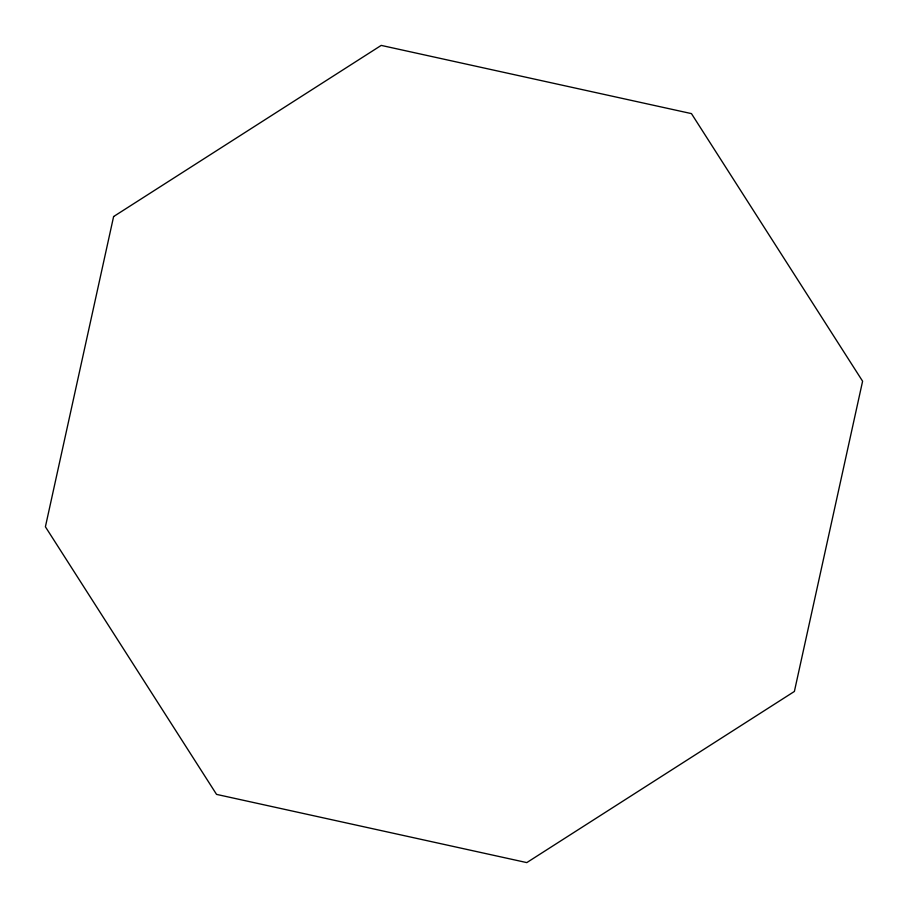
<?xml version="1.0" encoding="UTF-8"?>
<svg xmlns="http://www.w3.org/2000/svg" width="908" height="908" viewBox="0 0 908 908"><rect width="100%" height="100%" fill="white"/><g stroke="black" fill="none" stroke-linecap="round" stroke-linejoin="round"><path stroke-width="1.36" d="M113.613 216.547L45.4 526.788L216.547 794.386L526.788 862.6L794.386 691.453L862.6 381.212L691.453 113.613L381.212 45.4L113.613 216.547"/></g></svg>
